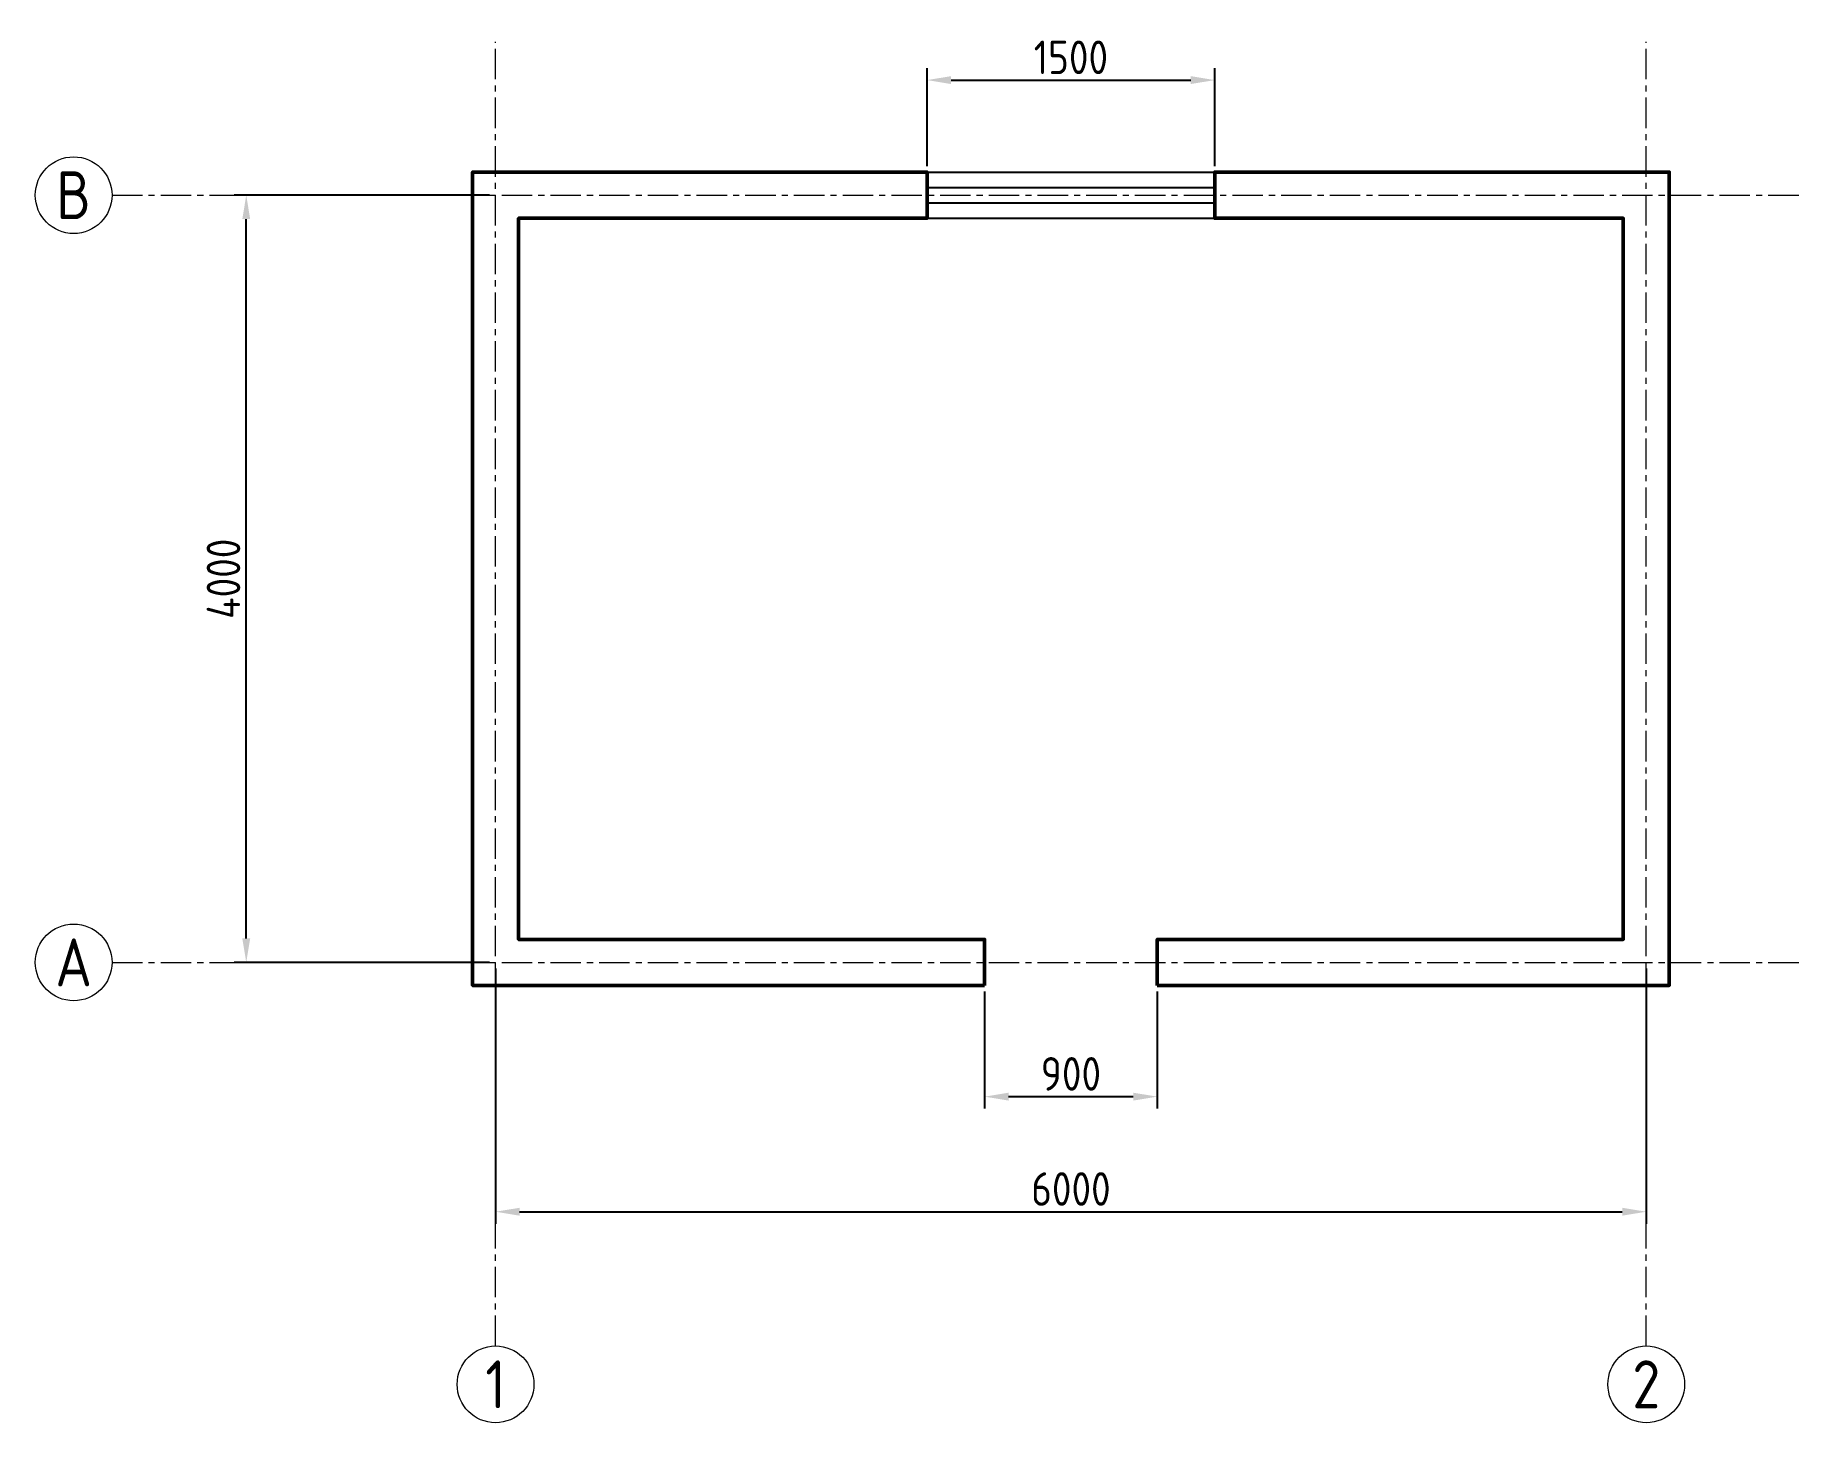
# Model space of a CAD drawing. Header units: millimetres. Extents: x -2400 to 6800, y -2400 to 4834.
import ezdxf
from ezdxf.enums import TextEntityAlignment as Align

# ---------------------------------------------------------------- set-up
doc = ezdxf.new("R2010")
doc.units = ezdxf.units.MM
doc.header["$LTSCALE"] = 50
doc.linetypes.add('CENTER', pattern=[5.08, 3.175, -0.635, 0.635, -0.635])
for name, color, linetype, lineweight in [('AXIS', 1, 'CENTER', 18), ('DIM', 3, 'Continuous', 18), ('TEXT', 7, 'Continuous', 25), ('WALL', 7, 'Continuous', 50), ('WINDOW', 4, 'Continuous', 25)]:
    doc.layers.add(name, color=color, linetype=linetype, lineweight=lineweight)
doc.styles.get("Standard").update_dxf_attribs({"font": 'gbenor.shx', "bigfont": 'gbcbig.shx'})
doc.dimstyles.new('AGENTCAD', dxfattribs={"dimscale": 50, "dimtxt": 3.5, "dimasz": 2.5, "dimexe": 1.25, "dimexo": 0.625, "dimtad": 1, "dimdsep": 46, "dimtxsty": 'Standard', "dimcen": 2.5, "dimazin": 3, "dimtfac": 1, "dimtmove": 0, "dimatfit": 3})

msp = doc.modelspace()

# ---------------------------------------------------------------- linework, layer by layer
at = {"layer": 'AXIS'}
for p, q in [((0, -2000), (0, 4800)), ((6000, -2000), (6000, 4800)), ((-2000, 4000), (6800, 4000)), ((-2000, 0), (6800, 0))]:
    msp.add_line(p, q, dxfattribs=at)
at = {"layer": 'AXIS', "linetype": 'CONTINUOUS'}
for centre in [(-2200, 4000), (-2200, 0), (0, -2200), (6000, -2200)]:
    msp.add_circle(centre, 200, dxfattribs=at)
at = {"layer": 'WALL'}
for points in [[(2550, -120), (-120, -120), (-120, 4120), (2250, 4120), (2250, 3880), (120, 3880), (120, 120), (2550, 120)], [(3450, -120), (6120, -120), (6120, 4120), (3750, 4120), (3750, 3880), (5880, 3880), (5880, 120), (3450, 120)]]:
    msp.add_lwpolyline(points, close=True, dxfattribs=at)
at = {"layer": 'WINDOW'}
for p, q in [((2250, 4120), (3750, 4120)), ((2250, 4040), (3750, 4040)), ((2250, 3960), (3750, 3960)), ((2250, 3880), (3750, 3880))]:
    msp.add_line(p, q, dxfattribs=at)

# ---------------------------------------------------------------- texts
at = {"layer": 'TEXT'}
for s, p in [('B', (-2200, 4000)), ('A', (-2200, 0)), ('1', (0, -2200)), ('2', (6000, -2200))]:
    msp.add_text(s, height=250, dxfattribs=at).set_placement(p, align=Align.MIDDLE_CENTER)

# ---------------------------------------------------------------- dimensions: what is measured, and where the dimension line sits
at = {"layer": 'DIM'}
for base, p1, p2 in [((2250, 4600), (2250, 4120), (3750, 4120)), ((0, -1300), (0, 0), (6000, 0)), ((2550, -700), (2550, -120), (3450, -120))]:
    msp.add_linear_dim(base=base, p1=p1, p2=p2, dimstyle='AGENTCAD', dxfattribs=at).render()
msp.add_linear_dim(base=(-1300, 0), p1=(0, 0), p2=(0, 4000), angle=90, dimstyle='AGENTCAD', dxfattribs=at).render()

doc.saveas('drawing.dxf')
